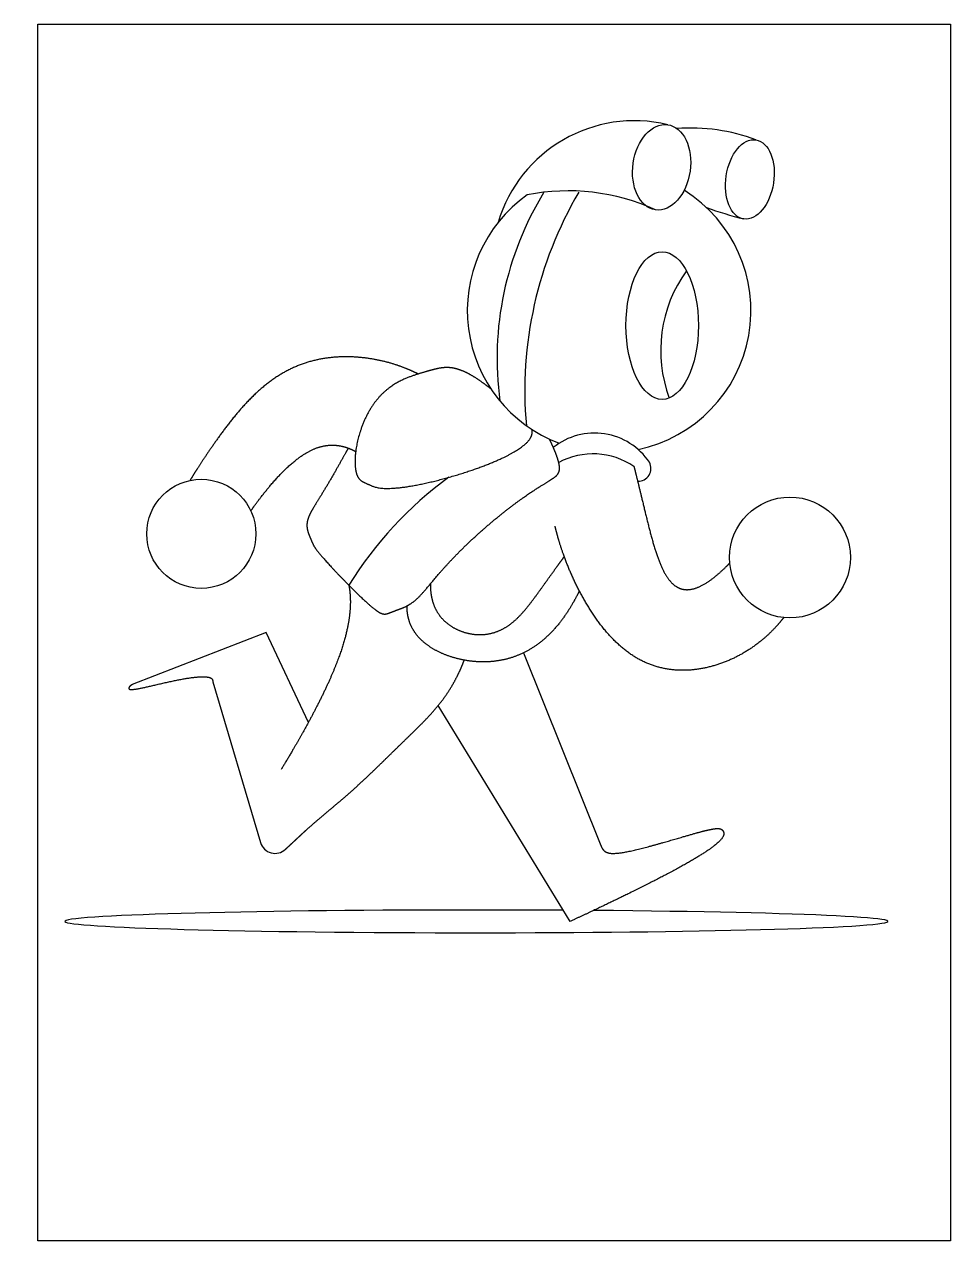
# Model space of a CAD drawing. Header units: centimetres. Extents: x -0.04 to 3, y 0 to 4.
import ezdxf

# ---------------------------------------------------------------- set-up
doc = ezdxf.new("R2010")
doc.units = ezdxf.units.CM
doc.header["$MEASUREMENT"] = 0

msp = doc.modelspace()

# ---------------------------------------------------------------- linework, layer by layer
for p, q in [((0.75, 2), (0.3105, 1.8285)), ((0.8892, 1.7044), (0.75, 2)), ((1.5959, 1.9331), (1.85, 1.3)), ((0.5755, 1.8381), (0.7319, 1.3093)), ((1.75, 1.05), (1.3162, 1.7603))]:
    msp.add_line(p, q)
msp.add_lwpolyline([(3, 0), (0, 0), (0, 4), (3, 4)], close=True)
for centre, radius in [((0.5373, 2.3245), 0.1794), ((2.4718, 2.2467), 0.1987)]:
    msp.add_circle(centre, radius)
for centre, radius, start, end in [((1.9609, 3.2151), 0.4678, 76.5121, 163.4504), ((2.1465, 3.0538), 0.6051, 69.3385, 94.3589), ((2.5542, 2.9013), 1.0451, 148.4816, 187.7078), ((2.8849, 2.7963), 1.2845, 149.5297, 185.2057), ((1.7431, 2.7612), 0.6912, 65.4777, 101.2425), ((1.8775, 3.0585), 0.4661, -78.205, 58.0805), ((1.8775, 3.0585), 0.4661, 125.2632, 249.3688), ((2.6576, 4.6801), 1.3626, 250.2543, 255.6532), ((2.4939, 2.9272), 0.4469, 144.0951, 200.4574), ((1.8296, 2.4383), 0.2176, 34.0048, 128.4924), ((1.825, 2.3507), 0.2368, 55.5068, 118.4939), ((1.9722, 2.54), 0.0428, -91.1561, 27.8636), ((2.0925, 1.4946), 1.2578, 126.1428, 148.3132), ((0.7798, 1.3235), 0.0499, 196.4769, 312.9584)]:
    msp.add_arc(centre, radius, start, end)
for centre, major_axis, ratio in [((2.05, 3.53), (0.02, 0.14), 0.667422), ((2.34, 3.49), (0.02, 0.13), 0.598058), ((2.052, 3.0093), (0, 0.2429), 0.489979)]:
    msp.add_ellipse(centre, major_axis=major_axis, ratio=ratio)
msp.add_ellipse((1.4412, 1.05), major_axis=(1.3522, 0), ratio=0.027654, start_param=1.357301, end_param=7.565135)
for points in [[(1.25, 2.85), (1.2425, 2.8538), (1.2272, 2.8612), (1.2037, 2.8713), (1.1712, 2.883), (1.1285, 2.8945), (1.0839, 2.9026), (1.0375, 2.9071), (0.9898, 2.9073), (0.9415, 2.9025), (0.8933, 2.8921), (0.8459, 2.8753), (0.8003, 2.8521), (0.757, 2.8226), (0.7164, 2.7878), (0.6787, 2.7493), (0.6442, 2.7087), (0.6127, 2.6679), (0.5843, 2.6285), (0.5588, 2.5914), (0.5361, 2.5574), (0.5203, 2.5328), (0.5097, 2.5158), (0.5031, 2.5052), (0.5, 2.5)], [(1.4889, 2.801), (1.481, 2.8074), (1.4655, 2.8194), (1.4435, 2.8352), (1.4165, 2.8518), (1.3865, 2.8652), (1.3597, 2.8717), (1.3352, 2.8721), (1.3113, 2.8679), (1.2859, 2.8609), (1.257, 2.8524), (1.2237, 2.8419), (1.1868, 2.8267), (1.1483, 2.8027), (1.1112, 2.7664), (1.0789, 2.7164), (1.0547, 2.6551), (1.0412, 2.5904), (1.0408, 2.5364), (1.0514, 2.5016), (1.0733, 2.4929), (1.0902, 2.4858), (1.1119, 2.4744), (1.1529, 2.472), (1.2121, 2.4776), (1.2858, 2.4924), (1.3659, 2.5136), (1.4436, 2.5387), (1.512, 2.5654), (1.5666, 2.5924), (1.6048, 2.6186), (1.6213, 2.6388), (1.6256, 2.6533), (1.625, 2.6628), (1.6237, 2.6675)], [(0.7, 2.4), (0.7076, 2.4107), (0.7226, 2.4315), (0.7451, 2.461), (0.7747, 2.497), (0.811, 2.5357), (0.8467, 2.5677), (0.8817, 2.5922), (0.9158, 2.6086), (0.9492, 2.6168), (0.9818, 2.6172), (1.0073, 2.6117), (1.0261, 2.6046), (1.0385, 2.5985), (1.0447, 2.5951)], [(2.4515, 2.049), (2.445, 2.0407), (2.4317, 2.0246), (2.4107, 2.0017), (2.3805, 1.9737), (2.339, 1.9431), (2.294, 1.9173), (2.2458, 1.8968), (2.195, 1.8821), (2.1428, 1.8744), (2.0903, 1.8747), (2.0388, 1.8838), (1.9895, 1.9022), (1.9434, 1.9296), (1.9011, 1.965), (1.8626, 2.0068), (1.8282, 2.0531), (1.7977, 2.1021), (1.7709, 2.1523), (1.7478, 2.2026), (1.7282, 2.2525), (1.7152, 2.2919), (1.707, 2.3211), (1.7022, 2.3404), (1.7, 2.35)], [(1.2901, 2.16), (1.29, 2.1526), (1.2904, 2.1383), (1.2926, 2.1178), (1.2988, 2.0927), (1.3122, 2.065), (1.3309, 2.0411), (1.3546, 2.0214), (1.3825, 2.0062), (1.4133, 1.9961), (1.4454, 1.9917), (1.4774, 1.9933), (1.508, 2.001), (1.5363, 2.0147), (1.5622, 2.0334), (1.586, 2.0562), (1.608, 2.0819), (1.629, 2.1093), (1.6494, 2.1375), (1.6695, 2.1658), (1.6897, 2.194), (1.7058, 2.2163), (1.718, 2.2328), (1.7261, 2.2438), (1.7302, 2.2492)], [(1.0222, 2.1553), (1.0237, 2.1476), (1.0261, 2.1318), (1.028, 2.1069), (1.0272, 2.0712), (1.0202, 2.0221), (1.0069, 1.9682), (0.9869, 1.9094), (0.9605, 1.8457), (0.9282, 1.7776), (0.8905, 1.7055), (0.8565, 1.645), (0.829, 1.5981), (0.8098, 1.5661), (0.8, 1.55)], [(1.7797, 2.1368), (1.7752, 2.1276), (1.766, 2.1095), (1.7516, 2.0838), (1.7313, 2.0521), (1.7039, 2.017), (1.6746, 1.9863), (1.6434, 1.9603), (1.6102, 1.9391), (1.5752, 1.9226), (1.5387, 1.911), (1.5007, 1.9042), (1.4619, 1.9022), (1.4228, 1.9047), (1.3843, 1.9116), (1.3474, 1.9226), (1.3132, 1.9372), (1.2829, 1.9552), (1.2574, 1.9763), (1.2373, 2.0002), (1.223, 2.0266), (1.2162, 2.0498), (1.2138, 2.0683), (1.2133, 2.0811), (1.2134, 2.0876)], [(0.3105, 1.8285), (0.3099, 1.8283), (0.3087, 1.8278), (0.307, 1.8268), (0.3047, 1.8252), (0.3019, 1.8226), (0.2995, 1.8196), (0.2982, 1.8165), (0.2991, 1.8139), (0.3035, 1.8124), (0.3124, 1.8125), (0.3262, 1.8144), (0.3449, 1.8181), (0.3676, 1.8232), (0.3932, 1.8292), (0.4204, 1.8356), (0.4479, 1.8416), (0.4742, 1.8468), (0.4982, 1.8508), (0.5191, 1.8534), (0.5364, 1.8546), (0.55, 1.8546), (0.56, 1.8535), (0.5668, 1.8517), (0.5709, 1.8493), (0.5732, 1.8463), (0.5743, 1.8433), (0.5749, 1.8408), (0.5753, 1.839), (0.5755, 1.8381)], [(1.85, 1.3), (1.8511, 1.2973), (1.8534, 1.2922), (1.8572, 1.2852), (1.8641, 1.2774), (1.8805, 1.2723), (1.9089, 1.2734), (1.9504, 1.2811), (2.002, 1.2941), (2.0587, 1.3101), (2.1146, 1.3265), (2.1637, 1.3408), (2.2017, 1.3509), (2.2267, 1.3558), (2.2409, 1.3559), (2.2484, 1.3526), (2.2528, 1.3472), (2.2554, 1.3401), (2.254, 1.3307), (2.2459, 1.3182), (2.2284, 1.3018), (2.1997, 1.281), (2.1588, 1.2553), (2.1047, 1.2247), (2.0372, 1.189), (1.9562, 1.1481), (1.8804, 1.1114), (1.8176, 1.0816), (1.773, 1.0607), (1.75, 1.05)]]:
    msp.add_open_spline(points, degree=5)
for points, knots in [([(1.0201, 2.6064), (1.0189, 2.6041), (1.0176, 2.6018), (1.0164, 2.5996), (1.0151, 2.5973), (1.0139, 2.5951), (1.0094, 2.5869), (1.0006, 2.571), (0.9879, 2.5482), (0.972, 2.5201), (0.9536, 2.4887), (0.9369, 2.461), (0.922, 2.4368), (0.909, 2.4158), (0.8983, 2.3976), (0.8902, 2.3815), (0.8852, 2.3668), (0.8835, 2.3526), (0.8852, 2.3386), (0.8894, 2.325), (0.8945, 2.3126), (0.8991, 2.3021), (0.9026, 2.2937), (0.9064, 2.2857), (0.9129, 2.2753), (0.9249, 2.2598), (0.9438, 2.238), (0.9691, 2.2103), (0.9989, 2.1789), (1.0308, 2.1464), (1.0617, 2.1161), (1.0891, 2.0907), (1.1111, 2.0726), (1.1271, 2.0625), (1.1387, 2.0595), (1.1483, 2.0615), (1.1587, 2.0657), (1.1715, 2.0707), (1.1866, 2.076), (1.2029, 2.0821), (1.2194, 2.0902), (1.2354, 2.101), (1.2512, 2.1152), (1.2678, 2.1333), (1.2862, 2.1553), (1.3076, 2.1811), (1.3329, 2.2102), (1.3621, 2.242), (1.395, 2.2755), (1.4308, 2.3097), (1.4683, 2.3434), (1.5062, 2.3755), (1.5432, 2.4051), (1.5779, 2.4312), (1.6094, 2.4534), (1.6367, 2.4716), (1.6594, 2.4859), (1.6778, 2.497), (1.692, 2.5058), (1.7025, 2.5134), (1.7097, 2.5209), (1.7139, 2.5293), (1.7153, 2.5395), (1.714, 2.5522), (1.71, 2.5678), (1.7034, 2.5867), (1.6961, 2.6044), (1.6895, 2.6193), (1.6845, 2.6299), (1.6819, 2.6354)], [0, 0, 0, 0, 0, 0, 0.012885, 0.012885, 0.012885, 0.012885, 0.012885, 0.029552, 0.046218, 0.062885, 0.079552, 0.096218, 0.112885, 0.129552, 0.146218, 0.162885, 0.179552, 0.196218, 0.212885, 0.229552, 0.246218, 0.262885, 0.279552, 0.296218, 0.312885, 0.329552, 0.346218, 0.362885, 0.379552, 0.396218, 0.412885, 0.429552, 0.446218, 0.462885, 0.479552, 0.496218, 0.512885, 0.529552, 0.546218, 0.562885, 0.579552, 0.596218, 0.612885, 0.629552, 0.646218, 0.662885, 0.679552, 0.696218, 0.712885, 0.729552, 0.746218, 0.762885, 0.779552, 0.796218, 0.812885, 0.829552, 0.846218, 0.862885, 0.879552, 0.896218, 0.912885, 0.929552, 0.946218, 0.962885, 0.979552, 0.996218, 1.012885, 1.012885, 1.012885, 1.012885, 1.012885, 1.012885]), ([(1.9592, 2.5459), (1.9613, 2.5376), (1.9657, 2.5198), (1.9726, 2.4921), (1.9819, 2.4539), (1.9937, 2.4046), (2.0061, 2.3535), (2.0192, 2.303), (2.0336, 2.255), (2.0501, 2.2119), (2.0693, 2.1765), (2.0922, 2.1514), (2.1193, 2.1387), (2.1508, 2.1396), (2.187, 2.1543), (2.2196, 2.1772), (2.246, 2.2004), (2.2645, 2.2186), (2.274, 2.2283)], [0.0745343, 0.0745343, 0.0745343, 0.0745343, 0.0745343, 0.0745343, 0.1333333, 0.2, 0.2666667, 0.3333333, 0.4, 0.4666667, 0.5333333, 0.6, 0.6666667, 0.7333333, 0.8, 0.8666667, 0.9333333, 1, 1, 1, 1, 1, 1]), ([(0.8138, 1.287), (0.823, 1.2956), (0.8323, 1.3042), (0.8415, 1.3128), (0.8508, 1.3214), (0.86, 1.33), (0.8626, 1.3324), (0.8689, 1.3383), (0.8797, 1.3482), (0.8958, 1.3628), (0.9189, 1.3828), (0.9458, 1.4055), (0.9743, 1.4294), (1.0038, 1.4544), (1.0334, 1.4804), (1.0627, 1.507), (1.0913, 1.5338), (1.119, 1.5605), (1.1458, 1.5867), (1.1717, 1.6122), (1.1968, 1.6366), (1.221, 1.6601), (1.2443, 1.6829), (1.2667, 1.7051), (1.288, 1.7274), (1.3082, 1.75), (1.3271, 1.7734), (1.3447, 1.7978), (1.361, 1.8235), (1.3759, 1.8505), (1.3868, 1.8732), (1.3944, 1.8909), (1.3991, 1.903), (1.4014, 1.9091)], [0, 0, 0, 0, 0, 0, 0.0631557, 0.0631557, 0.0631557, 0.0631557, 0.0631557, 0.0835954, 0.1121668, 0.1407383, 0.1693097, 0.1978811, 0.2264525, 0.255024, 0.2835954, 0.3121668, 0.3407383, 0.3693097, 0.3978811, 0.4264525, 0.455024, 0.4835954, 0.5121668, 0.5407383, 0.5693097, 0.5978811, 0.6264525, 0.655024, 0.6835954, 0.7121668, 0.7407383, 0.7407383, 0.7407383, 0.7407383, 0.7407383, 0.7407383])]:
    msp.add_open_spline(points, degree=5, knots=knots)

doc.saveas('drawing.dxf')
